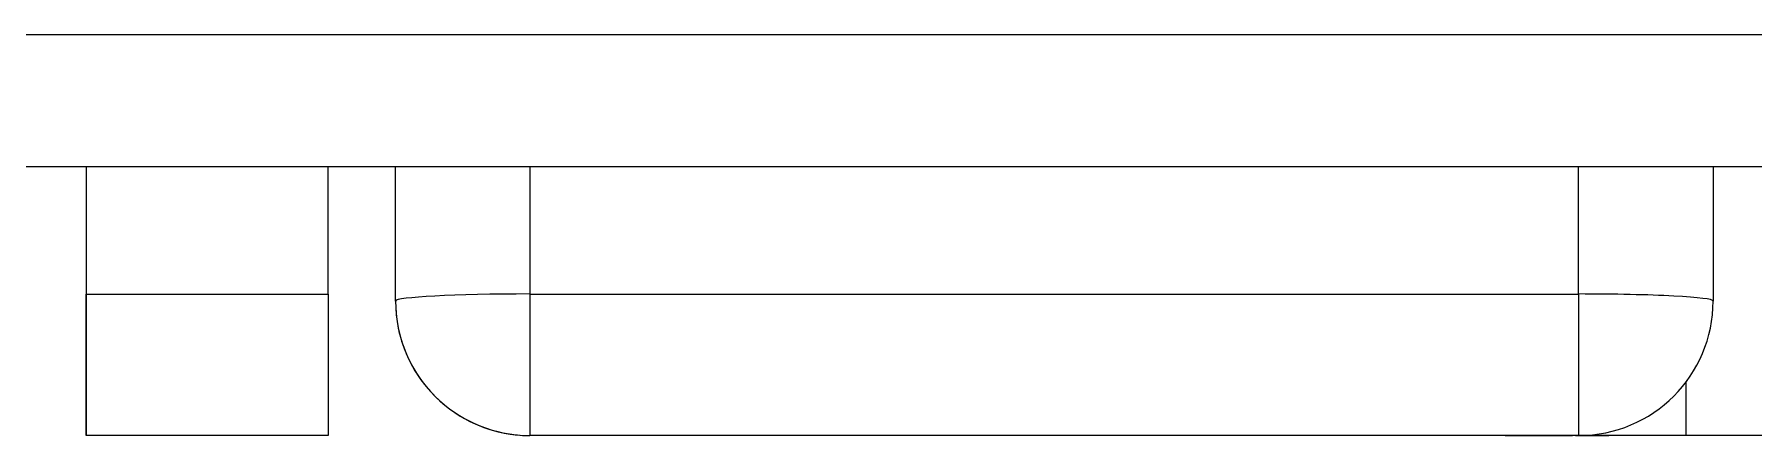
# Model space of a CAD drawing. Extents: x 8541 to 14664, y -60 to 2468.
# Drawn here: x 13441.01 to 13453.8, y 667.62 to 670.6 of the extents above; entities that cross this region are included whole.
import ezdxf

# ---------------------------------------------------------------- set-up
doc = ezdxf.new("R2010")
doc.units = 0
doc.header["$LTSCALE"] = 20
doc.header["$MEASUREMENT"] = 0
doc.layers.get('0').update_dxf_attribs({"linetype": 'CONTINUOUS'})

msp = doc.modelspace()

# ---------------------------------------------------------------- linework, layer by layer
at = {"color": 7, "linetype": 'Continuous'}
for p, q in [((13441.4, 669.617), (13441.4, 667.617)), ((13453.3, 667.617), (13453.3, 668.017)), ((13453.3, 667.617), (13453.3, 668.017)), ((13451.954, 667.617), (13444.7, 667.617)), ((13451.954, 667.617), (13452.454, 667.617)), ((13452.5, 667.617), (13452.454, 667.617)), ((13453.3, 667.617), (13452.5, 667.617)), ((13454.3, 667.617), (13453.3, 667.617))]:
    msp.add_line(p, q, dxfattribs=at)
for centre, start, end in [((13444.7, 668.617), 180, 270), ((13452.5, 668.617), 270, 0), ((13452.5, 668.617), 270, 0)]:
    msp.add_arc(centre, 1, start, end, dxfattribs=at)
for centre, major_axis, ratio, start_param, end_param in [((13444.7, 668.617), (-1, 0), 0.05234, 4.712426, 6.283185), ((13444.7, 668.617), (0, 1), 0.000037, 1.518433, 3.141593), ((13452.5, 668.617), (1, 0), 0.052338, 0, 1.570839), ((13452.5, 668.617), (0, -1), 0.000043, 4.660027, 6.283185), ((13444.7, 668.617), (1, 0), 1, 3.141593, 4.565292), ((13444.7, 668.617), (1, 0), 1, 4.565292, 4.712389)]:
    msp.add_ellipse(centre, major_axis=major_axis, ratio=ratio, start_param=start_param, end_param=end_param, dxfattribs=at)
for points, knots in [([(13428.6, 670.599), (13433.306, 670.599), (13442.696, 670.599), (13456.159, 670.599), (13468.441, 670.599), (13479.465, 670.599), (13487.827, 670.599), (13492.682, 670.599), (13494.901, 670.599)], [0, 0, 0, 0, 0.169117, 0.338339, 0.507549, 0.676759, 0.846085, 1, 1, 1, 1]), ([(13441.4, 667.617), (13441.4, 667.617), (13441.4, 667.624), (13441.4, 667.644), (13441.4, 667.652), (13441.4, 667.668), (13441.4, 667.673), (13441.4, 667.685), (13441.4, 667.691), (13441.4, 667.725), (13441.4, 667.757), (13441.4, 667.806), (13441.4, 667.816), (13441.4, 667.836), (13441.4, 667.847), (13441.4, 667.88), (13441.4, 667.904), (13441.4, 667.977), (13441.4, 668.03), (13441.4, 668.146), (13441.4, 668.207), (13441.4, 668.301), (13441.4, 668.334), (13441.4, 668.383), (13441.4, 668.4), (13441.4, 668.433), (13441.4, 668.45), (13441.4, 668.533), (13441.4, 668.601), (13441.4, 668.669)], [0, 0, 0, 0, 0.124712, 0.124712, 0.187232, 0.187232, 0.218493, 0.218493, 0.249753, 0.249753, 0.374794, 0.374794, 0.406054, 0.406054, 0.437315, 0.437315, 0.499835, 0.499835, 0.624876, 0.624876, 0.749918, 0.749918, 0.812438, 0.812438, 0.843699, 0.843699, 0.874959, 0.874959, 1, 1, 1, 1]), ([(13443.2, 668.669), (13443.2, 668.601), (13443.2, 668.534), (13443.2, 668.434), (13443.2, 668.401), (13443.2, 668.351), (13443.2, 668.335), (13443.2, 668.302), (13443.2, 668.286), (13443.2, 668.207), (13443.2, 668.147), (13443.2, 668.075), (13443.2, 668.061), (13443.2, 668.033), (13443.2, 668.019), (13443.2, 667.979), (13443.2, 667.953), (13443.2, 667.88), (13443.2, 667.836), (13443.2, 667.758), (13443.2, 667.725), (13443.2, 667.685), (13443.2, 667.673), (13443.2, 667.658), (13443.2, 667.653), (13443.2, 667.645), (13443.2, 667.641), (13443.2, 667.624), (13443.2, 667.617), (13443.2, 667.617)], [0, 0, 0, 0, 0.124961, 0.124961, 0.187442, 0.187442, 0.218682, 0.218682, 0.249922, 0.249922, 0.374883, 0.374883, 0.406124, 0.406124, 0.437364, 0.437364, 0.499844, 0.499844, 0.624806, 0.624806, 0.749767, 0.749767, 0.812247, 0.812247, 0.843488, 0.843488, 0.874728, 0.874728, 1, 1, 1, 1]), ([(13443.2, 667.617), (13442.9, 667.617), (13442.6, 667.617), (13442, 667.617), (13441.7, 667.617), (13441.4, 667.617)], [0, 0, 0, 0, 0.49998, 0.49998, 1, 1, 1, 1])]:
    msp.add_open_spline(points, degree=3, knots=knots, dxfattribs=at)
for points in [[(13428.6, 669.617), (13432.281, 669.617), (13439.187, 669.617), (13448.147, 669.617), (13455.83, 669.617), (13462.338, 669.617), (13467.95, 669.617), (13472.675, 669.617), (13476.671, 669.617), (13480.794, 669.617), (13484.63, 669.617), (13487.925, 669.617), (13490.916, 669.617), (13493.024, 669.617), (13494.073, 669.617)], [(13441.4, 669.617), (13441.4, 669.301), (13441.4, 668.985), (13441.4, 668.669)], [(13443.2, 668.669), (13443.2, 668.985), (13443.2, 669.301), (13443.2, 669.617)], [(13443.7, 668.617), (13443.7, 668.95), (13443.7, 669.283), (13443.7, 669.617)], [(13444.7, 669.617), (13444.7, 669.301), (13444.7, 668.985), (13444.7, 668.669)], [(13452.5, 668.669), (13452.5, 668.985), (13452.5, 669.301), (13452.5, 669.617)], [(13453.5, 669.617), (13453.5, 669.283), (13453.5, 668.95), (13453.5, 668.617)], [(13441.4, 668.669), (13442, 668.669), (13442.6, 668.669), (13443.2, 668.669)], [(13444.7, 668.669), (13447.3, 668.669), (13449.9, 668.669), (13452.5, 668.669)], [(13452.5, 667.617), (13449.9, 667.617), (13447.3, 667.617), (13444.7, 667.617)], [(13452.723, 667.617), (13452.64, 667.617), (13452.558, 667.617), (13452.475, 667.617)], [(13452.477, 667.617), (13452.559, 667.617), (13452.642, 667.617), (13452.724, 667.617)]]:
    msp.add_open_spline(points, degree=3, dxfattribs=at)

doc.saveas('drawing.dxf')
